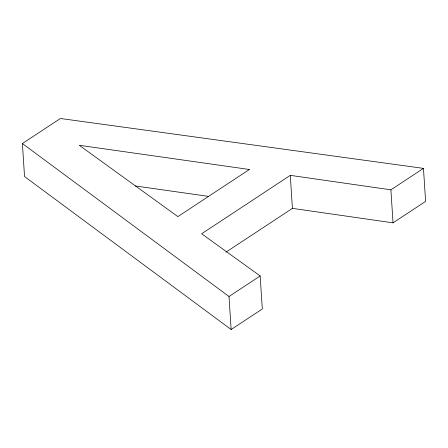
<?xml version="1.0" encoding="UTF-8"?>
<svg xmlns="http://www.w3.org/2000/svg" width="448" height="448" viewBox="0 0 448 448"><rect width="100%" height="100%" fill="white"/><g stroke="black" fill="none" stroke-linecap="round" stroke-linejoin="round"><path stroke-width="0.67" d="M423.466 168.375L390.902 189.829L290.287 175.353L201.628 233.772L260.17 275.968L262.304 308.986L231.14 329.515L24.534 176.546L22.4 143.534L60.418 118.485L423.466 168.375L425.6 201.387L393.036 222.846L292.426 208.37L225.932 252.179M231.14 329.515L229.006 296.503L260.17 275.968M135.346 185.97L208.65 196.403M22.4 143.534L229.006 296.503M390.902 189.829L393.036 222.846M290.287 175.353L292.426 208.37M249.39 169.49L177.873 216.614L79.268 145.281L249.39 169.49"/></g></svg>
